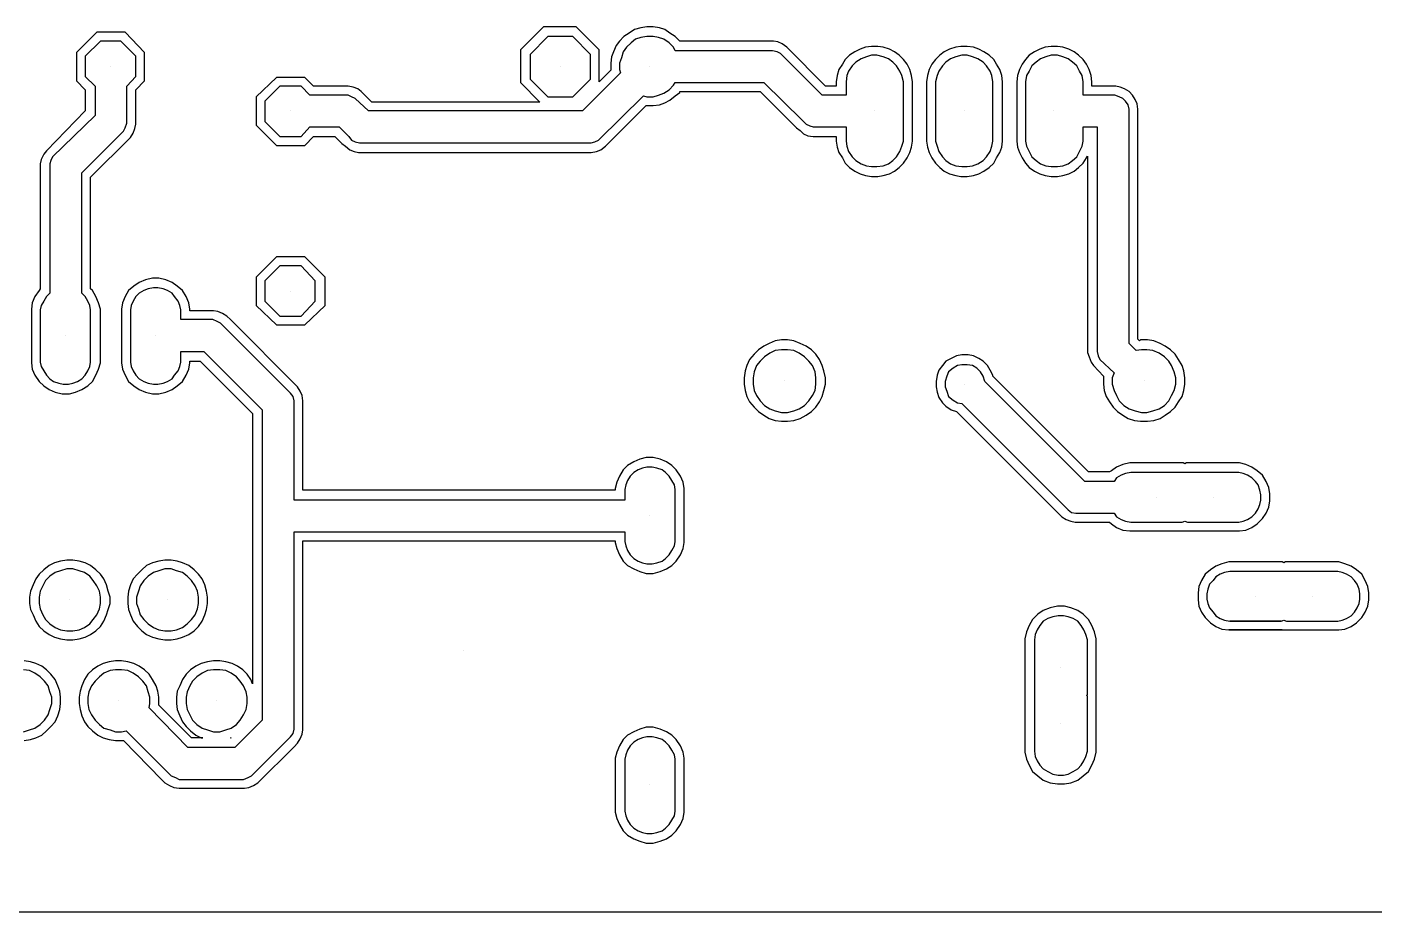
# Model space of a CAD drawing. Extents: x -4564 to 93, y -2074 to 43.
# Drawn here: x -2279 to -756, y -2074 to -1073 of the extents above; entities that cross this region are included whole.
import ezdxf

# ---------------------------------------------------------------- set-up
doc = ezdxf.new("R2010")
doc.units = 0
for name, color, linetype in [('1', 1, 'CONTINUOUS'), ('11', 11, 'CONTINUOUS'), ('12', 12, 'CONTINUOUS'), ('3', 3, 'CONTINUOUS'), ('4', 4, 'CONTINUOUS'), ('7', 7, 'CONTINUOUS')]:
    doc.layers.add(name, color=color, linetype=linetype)

msp = doc.modelspace()

# ---------------------------------------------------------------- linework, layer by layer
at = {"layer": '1'}
for p, q in [((-2184, -1118), (-2184, -1118)), ((-1676, -1118), (-1676, -1118)), ((-1575, -1118), (-1575, -1118)), ((-1981, -1168), (-1981, -1168)), ((-1981, -1372), (-1981, -1372)), ((-2235, -1422), (-2235, -1422)), ((-2134, -1422), (-2134, -1422)), ((-1002, -1605), (-1002, -1605)), ((-938, -1605), (-938, -1605)), ((-1575, -1626), (-1575, -1626)), ((-890, -1717), (-890, -1717)), ((-826, -1717), (-826, -1717)), ((-1110, -1797), (-1110, -1797)), ((-1110, -1861), (-1110, -1861)), ((-1575, -1930), (-1575, -1930))]:
    msp.add_line(p, q, dxfattribs=at)
at = {"layer": '11'}
for p, q in [((-1321, -1168), (-1321, -1168)), ((-1219, -1168), (-1219, -1168)), ((-1118, -1168), (-1118, -1168))]:
    msp.add_line(p, q, dxfattribs=at)
at = {"layer": '12'}
for p, q in [((-1422, -1473), (-1422, -1473)), ((-1016, -1473), (-1016, -1473)), ((-2231, -1721), (-2231, -1721)), ((-2120, -1721), (-2120, -1721)), ((-2175, -1835), (-2175, -1835)), ((-2065, -1835), (-2065, -1835))]:
    msp.add_line(p, q, dxfattribs=at)
at = {"layer": '3'}
for p, q in [((-2196, -1089), (-2213, -1106)), ((-2173, -1089), (-2196, -1089)), ((-2156, -1106), (-2173, -1089)), ((-1690, -1084), (-1710, -1104)), ((-1662, -1084), (-1690, -1084)), ((-1642, -1104), (-1662, -1084)), ((-1601, -1096), (-1605, -1101)), ((-1596, -1091), (-1601, -1096)), ((-1591, -1087), (-1596, -1091)), ((-1585, -1085), (-1591, -1087)), ((-1578, -1084), (-1585, -1085)), ((-1571, -1084), (-1578, -1084)), ((-1565, -1085), (-1571, -1084)), ((-1559, -1087), (-1565, -1085)), ((-1553, -1091), (-1559, -1087)), ((-1548, -1096), (-1553, -1091)), ((-1546, -1100), (-1548, -1096)), ((-2213, -1106), (-2213, -1129)), ((-2213, -1106), (-2213, -1106)), ((-2156, -1129), (-2156, -1106)), ((-1710, -1104), (-1710, -1132)), ((-1710, -1104), (-1710, -1104)), ((-1642, -1132), (-1642, -1104)), ((-1607, -1108), (-1609, -1114)), ((-1605, -1101), (-1607, -1108)), ((-1436, -1100), (-1546, -1100)), ((-1431, -1101), (-1436, -1100)), ((-1427, -1103), (-1431, -1101)), ((-1380, -1150), (-1427, -1103)), ((-1336, -1109), (-1342, -1113)), ((-1330, -1107), (-1336, -1109)), ((-1324, -1105), (-1330, -1107)), ((-1318, -1105), (-1324, -1105)), ((-1311, -1107), (-1318, -1105)), ((-1305, -1109), (-1311, -1107)), ((-1300, -1113), (-1305, -1109)), ((-1235, -1109), (-1240, -1113)), ((-1229, -1107), (-1235, -1109)), ((-1222, -1105), (-1229, -1107)), ((-1216, -1105), (-1222, -1105)), ((-1210, -1107), (-1216, -1105)), ((-1204, -1109), (-1210, -1107)), ((-1198, -1113), (-1204, -1109)), ((-1133, -1109), (-1138, -1113)), ((-1127, -1107), (-1133, -1109)), ((-1121, -1105), (-1127, -1107)), ((-1114, -1105), (-1121, -1105)), ((-1108, -1107), (-1114, -1105)), ((-1102, -1109), (-1108, -1107)), ((-1097, -1113), (-1102, -1109)), ((-1608, -1125), (-1651, -1168)), ((-1609, -1114), (-1609, -1121)), ((-1609, -1121), (-1608, -1125)), ((-1350, -1123), (-1352, -1128)), ((-1346, -1117), (-1350, -1123)), ((-1342, -1113), (-1346, -1117)), ((-1296, -1117), (-1300, -1113)), ((-1292, -1123), (-1296, -1117)), ((-1290, -1128), (-1292, -1123)), ((-1248, -1123), (-1250, -1128)), ((-1244, -1117), (-1248, -1123)), ((-1240, -1113), (-1244, -1117)), ((-1194, -1117), (-1198, -1113)), ((-1190, -1123), (-1194, -1117)), ((-1188, -1128), (-1190, -1123)), ((-1146, -1123), (-1149, -1128)), ((-1143, -1117), (-1146, -1123)), ((-1138, -1113), (-1143, -1117)), ((-1092, -1117), (-1097, -1113)), ((-1089, -1123), (-1092, -1117)), ((-1086, -1128), (-1089, -1123)), ((-2213, -1129), (-2202, -1140)), ((-2202, -1140), (-2202, -1173)), ((-2166, -1140), (-2156, -1129)), ((-2166, -1182), (-2166, -1140)), ((-1993, -1140), (-2010, -1157)), ((-1969, -1140), (-1993, -1140)), ((-1959, -1150), (-1969, -1140)), ((-1710, -1132), (-1690, -1152)), ((-1662, -1152), (-1642, -1132)), ((-1553, -1144), (-1548, -1139)), ((-1548, -1139), (-1546, -1136)), ((-1546, -1136), (-1446, -1136)), ((-1446, -1136), (-1402, -1179)), ((-1352, -1128), (-1353, -1135)), ((-1353, -1135), (-1353, -1150)), ((-1288, -1135), (-1290, -1128)), ((-1288, -1202), (-1288, -1135)), ((-1250, -1128), (-1252, -1135)), ((-1252, -1135), (-1252, -1202)), ((-1252, -1135), (-1252, -1135)), ((-1187, -1135), (-1188, -1128)), ((-1187, -1202), (-1187, -1135)), ((-1149, -1128), (-1150, -1135)), ((-1150, -1135), (-1150, -1202)), ((-1085, -1135), (-1086, -1128)), ((-1085, -1150), (-1085, -1135)), ((-2010, -1157), (-2010, -1180)), ((-2010, -1157), (-2010, -1157)), ((-1916, -1150), (-1959, -1150)), ((-1912, -1152), (-1916, -1150)), ((-1908, -1154), (-1912, -1152)), ((-1893, -1168), (-1908, -1154)), ((-1690, -1152), (-1662, -1152)), ((-1633, -1201), (-1582, -1151)), ((-1582, -1151), (-1578, -1152)), ((-1578, -1152), (-1571, -1152)), ((-1571, -1152), (-1565, -1150)), ((-1565, -1150), (-1559, -1148)), ((-1559, -1148), (-1553, -1144)), ((-1353, -1150), (-1380, -1150)), ((-1049, -1150), (-1085, -1150)), ((-1044, -1152), (-1049, -1150)), ((-1040, -1154), (-1044, -1152)), ((-1037, -1157), (-1040, -1154)), ((-1034, -1161), (-1037, -1157)), ((-1651, -1168), (-1893, -1168)), ((-1033, -1166), (-1034, -1161)), ((-1033, -1431), (-1033, -1166)), ((-2202, -1173), (-2250, -1220)), ((-2170, -1191), (-2168, -1187)), ((-2168, -1187), (-2166, -1182)), ((-2010, -1180), (-1993, -1197)), ((-1969, -1197), (-1959, -1186)), ((-1959, -1186), (-1926, -1186)), ((-1926, -1186), (-1915, -1197)), ((-1402, -1179), (-1398, -1183)), ((-1398, -1183), (-1394, -1185)), ((-1394, -1185), (-1390, -1186)), ((-1390, -1186), (-1353, -1186)), ((-1353, -1186), (-1353, -1202)), ((-1085, -1202), (-1085, -1186)), ((-1085, -1186), (-1069, -1186)), ((-1069, -1186), (-1069, -1440)), ((-2217, -1238), (-2170, -1191)), ((-1993, -1197), (-1969, -1197)), ((-1915, -1197), (-1912, -1201)), ((-1912, -1201), (-1908, -1203)), ((-1908, -1203), (-1903, -1204)), ((-1641, -1204), (-1637, -1203)), ((-1637, -1203), (-1633, -1201)), ((-1353, -1202), (-1352, -1208)), ((-1290, -1208), (-1288, -1202)), ((-1252, -1202), (-1250, -1208)), ((-1188, -1208), (-1187, -1202)), ((-1150, -1202), (-1149, -1208)), ((-1086, -1208), (-1085, -1202)), ((-1903, -1204), (-1641, -1204)), ((-1352, -1208), (-1350, -1214)), ((-1350, -1214), (-1346, -1220)), ((-1296, -1220), (-1292, -1214)), ((-1292, -1214), (-1290, -1208)), ((-1250, -1208), (-1248, -1214)), ((-1248, -1214), (-1244, -1220)), ((-1194, -1220), (-1190, -1214)), ((-1190, -1214), (-1188, -1208)), ((-1149, -1208), (-1146, -1214)), ((-1146, -1214), (-1143, -1220)), ((-1092, -1220), (-1089, -1214)), ((-1089, -1214), (-1086, -1208)), ((-2252, -1224), (-2253, -1228)), ((-2253, -1228), (-2253, -1374)), ((-2250, -1220), (-2252, -1224)), ((-1346, -1220), (-1342, -1224)), ((-1342, -1224), (-1336, -1228)), ((-1336, -1228), (-1330, -1230)), ((-1330, -1230), (-1324, -1231)), ((-1324, -1231), (-1318, -1231)), ((-1318, -1231), (-1311, -1230)), ((-1311, -1230), (-1305, -1228)), ((-1305, -1228), (-1300, -1224)), ((-1300, -1224), (-1296, -1220)), ((-1244, -1220), (-1240, -1224)), ((-1240, -1224), (-1235, -1228)), ((-1235, -1228), (-1229, -1230)), ((-1229, -1230), (-1222, -1231)), ((-1222, -1231), (-1216, -1231)), ((-1216, -1231), (-1210, -1230)), ((-1210, -1230), (-1204, -1228)), ((-1204, -1228), (-1198, -1224)), ((-1198, -1224), (-1194, -1220)), ((-1143, -1220), (-1138, -1224)), ((-1138, -1224), (-1133, -1228)), ((-1133, -1228), (-1127, -1230)), ((-1127, -1230), (-1121, -1231)), ((-1121, -1231), (-1114, -1231)), ((-1114, -1231), (-1108, -1230)), ((-1108, -1230), (-1102, -1228)), ((-1102, -1228), (-1097, -1224)), ((-1097, -1224), (-1092, -1220)), ((-2217, -1374), (-2217, -1238)), ((-1993, -1343), (-2010, -1360)), ((-1969, -1343), (-1993, -1343)), ((-1953, -1360), (-1969, -1343)), ((-2142, -1369), (-2147, -1371)), ((-2136, -1368), (-2142, -1369)), ((-2131, -1368), (-2136, -1368)), ((-2125, -1369), (-2131, -1368)), ((-2120, -1371), (-2125, -1369)), ((-2010, -1360), (-2010, -1383)), ((-2010, -1360), (-2010, -1360)), ((-1953, -1383), (-1953, -1360)), ((-2260, -1383), (-2263, -1388)), ((-2257, -1378), (-2260, -1383)), ((-2253, -1374), (-2257, -1378)), ((-2253, -1374), (-2253, -1374)), ((-2213, -1378), (-2217, -1374)), ((-2217, -1374), (-2217, -1374)), ((-2210, -1383), (-2213, -1378)), ((-2208, -1388), (-2210, -1383)), ((-2159, -1383), (-2161, -1388)), ((-2156, -1378), (-2159, -1383)), ((-2152, -1374), (-2156, -1378)), ((-2147, -1371), (-2152, -1374)), ((-2115, -1374), (-2120, -1371)), ((-2112, -1378), (-2115, -1374)), ((-2108, -1383), (-2112, -1378)), ((-2106, -1388), (-2108, -1383)), ((-2010, -1383), (-1993, -1400)), ((-1969, -1400), (-1953, -1383)), ((-2263, -1388), (-2264, -1393)), ((-2264, -1393), (-2264, -1452)), ((-2207, -1393), (-2208, -1388)), ((-2207, -1452), (-2207, -1393)), ((-2161, -1388), (-2162, -1393)), ((-2162, -1393), (-2162, -1452)), ((-2105, -1393), (-2106, -1388)), ((-2105, -1404), (-2105, -1393)), ((-1993, -1400), (-1969, -1400)), ((-2069, -1404), (-2105, -1404)), ((-2064, -1406), (-2069, -1404)), ((-2060, -1408), (-2064, -1406)), ((-2057, -1411), (-2060, -1408)), ((-1981, -1487), (-2057, -1411)), ((-2057, -1411), (-2057, -1411)), ((-1025, -1439), (-1033, -1431)), ((-2105, -1452), (-2105, -1440)), ((-2105, -1440), (-2079, -1440)), ((-2079, -1440), (-2013, -1506)), ((-1445, -1446), (-1450, -1451)), ((-1439, -1442), (-1445, -1446)), ((-1433, -1439), (-1439, -1442)), ((-1426, -1438), (-1433, -1439)), ((-1419, -1438), (-1426, -1438)), ((-1412, -1439), (-1419, -1438)), ((-1406, -1442), (-1412, -1439)), ((-1400, -1446), (-1406, -1442)), ((-1395, -1451), (-1400, -1446)), ((-1069, -1440), (-1068, -1445)), ((-1068, -1445), (-1066, -1449)), ((-1019, -1438), (-1025, -1439)), ((-1013, -1438), (-1019, -1438)), ((-1006, -1439), (-1013, -1438)), ((-999, -1442), (-1006, -1439)), ((-993, -1446), (-999, -1442)), ((-988, -1451), (-993, -1446)), ((-2264, -1452), (-2263, -1457)), ((-2263, -1457), (-2260, -1462)), ((-2260, -1462), (-2257, -1467)), ((-2213, -1467), (-2210, -1462)), ((-2210, -1462), (-2208, -1457)), ((-2208, -1457), (-2207, -1452)), ((-2162, -1452), (-2161, -1457)), ((-2161, -1457), (-2159, -1462)), ((-2159, -1462), (-2156, -1467)), ((-2112, -1467), (-2108, -1462)), ((-2108, -1462), (-2106, -1457)), ((-2106, -1457), (-2105, -1452)), ((-2105, -1452), (-2105, -1452)), ((-1454, -1456), (-1457, -1463)), ((-1450, -1451), (-1454, -1456)), ((-1391, -1456), (-1395, -1451)), ((-1388, -1463), (-1391, -1456)), ((-1232, -1459), (-1237, -1463)), ((-1227, -1456), (-1232, -1459)), ((-1222, -1455), (-1227, -1456)), ((-1216, -1455), (-1222, -1455)), ((-1210, -1456), (-1216, -1455)), ((-1205, -1459), (-1210, -1456)), ((-1201, -1463), (-1205, -1459)), ((-1066, -1449), (-1050, -1464)), ((-985, -1456), (-988, -1451)), ((-982, -1463), (-985, -1456)), ((-2257, -1467), (-2253, -1471)), ((-2253, -1471), (-2249, -1474)), ((-2249, -1474), (-2243, -1476)), ((-2243, -1476), (-2238, -1477)), ((-2238, -1477), (-2232, -1477)), ((-2232, -1477), (-2227, -1476)), ((-2227, -1476), (-2222, -1474)), ((-2222, -1474), (-2217, -1471)), ((-2217, -1471), (-2213, -1467)), ((-2156, -1467), (-2152, -1471)), ((-2152, -1471), (-2147, -1474)), ((-2147, -1474), (-2142, -1476)), ((-2142, -1476), (-2136, -1477)), ((-2136, -1477), (-2131, -1477)), ((-2131, -1477), (-2125, -1476)), ((-2125, -1476), (-2120, -1474)), ((-2120, -1474), (-2115, -1471)), ((-2115, -1471), (-2112, -1467)), ((-1457, -1463), (-1458, -1470)), ((-1458, -1470), (-1458, -1477)), ((-1458, -1470), (-1458, -1470)), ((-1458, -1477), (-1457, -1484)), ((-1387, -1470), (-1388, -1463)), ((-1388, -1484), (-1387, -1477)), ((-1387, -1477), (-1387, -1470)), ((-1239, -1468), (-1241, -1474)), ((-1241, -1474), (-1241, -1480)), ((-1237, -1463), (-1239, -1468)), ((-1198, -1468), (-1201, -1463)), ((-1196, -1474), (-1198, -1468)), ((-1083, -1587), (-1196, -1474)), ((-1050, -1464), (-1052, -1470)), ((-1052, -1470), (-1052, -1477)), ((-1052, -1470), (-1052, -1470)), ((-1052, -1477), (-1050, -1484)), ((-980, -1470), (-982, -1463)), ((-982, -1484), (-980, -1477)), ((-980, -1477), (-980, -1470)), ((-1978, -1491), (-1981, -1487)), ((-1977, -1496), (-1978, -1491)), ((-1457, -1484), (-1454, -1490)), ((-1454, -1490), (-1450, -1496)), ((-1395, -1496), (-1391, -1490)), ((-1391, -1490), (-1388, -1484)), ((-1241, -1480), (-1239, -1485)), ((-1239, -1485), (-1237, -1491)), ((-1237, -1491), (-1232, -1495)), ((-1050, -1484), (-1047, -1490)), ((-1047, -1490), (-1044, -1496)), ((-988, -1496), (-985, -1490)), ((-985, -1490), (-982, -1484)), ((-2013, -1506), (-2013, -1857)), ((-1977, -1608), (-1977, -1496)), ((-1450, -1496), (-1445, -1501)), ((-1445, -1501), (-1439, -1505)), ((-1439, -1505), (-1433, -1507)), ((-1433, -1507), (-1426, -1509)), ((-1419, -1509), (-1412, -1507)), ((-1412, -1507), (-1406, -1505)), ((-1406, -1505), (-1400, -1501)), ((-1400, -1501), (-1395, -1496)), ((-1232, -1495), (-1227, -1498)), ((-1227, -1498), (-1222, -1499)), ((-1222, -1499), (-1102, -1619)), ((-1044, -1496), (-1039, -1501)), ((-1039, -1501), (-1033, -1505)), ((-1033, -1505), (-1026, -1507)), ((-1026, -1507), (-1019, -1509)), ((-1013, -1509), (-1006, -1507)), ((-1006, -1507), (-999, -1505)), ((-999, -1505), (-993, -1501)), ((-993, -1501), (-988, -1496)), ((-1426, -1509), (-1419, -1509)), ((-1019, -1509), (-1013, -1509)), ((-1597, -1581), (-1600, -1586)), ((-1593, -1577), (-1597, -1581)), ((-1588, -1574), (-1593, -1577)), ((-1583, -1572), (-1588, -1574)), ((-1578, -1571), (-1583, -1572)), ((-1572, -1571), (-1578, -1571)), ((-1567, -1572), (-1572, -1571)), ((-1561, -1574), (-1567, -1572)), ((-1557, -1577), (-1561, -1574)), ((-1553, -1581), (-1557, -1577)), ((-1550, -1586), (-1553, -1581)), ((-1047, -1583), (-1050, -1587)), ((-1042, -1580), (-1047, -1583)), ((-1037, -1578), (-1042, -1580)), ((-1031, -1577), (-1037, -1578)), ((-973, -1577), (-1031, -1577)), ((-970, -1577), (-973, -1577)), ((-967, -1577), (-970, -1577)), ((-909, -1577), (-967, -1577)), ((-904, -1578), (-909, -1577)), ((-899, -1580), (-904, -1578)), ((-894, -1583), (-899, -1580)), ((-890, -1587), (-894, -1583)), ((-1602, -1591), (-1603, -1596)), ((-1603, -1596), (-1603, -1608)), ((-1600, -1586), (-1602, -1591)), ((-1547, -1591), (-1550, -1586)), ((-1546, -1596), (-1547, -1591)), ((-1546, -1655), (-1546, -1596)), ((-1050, -1587), (-1083, -1587)), ((-887, -1591), (-890, -1587)), ((-885, -1597), (-887, -1591)), ((-884, -1602), (-885, -1597)), ((-1603, -1608), (-1977, -1608)), ((-887, -1618), (-885, -1613)), ((-885, -1613), (-884, -1608)), ((-884, -1608), (-884, -1602)), ((-1102, -1619), (-1098, -1622)), ((-1098, -1622), (-1093, -1623)), ((-1093, -1623), (-1050, -1623)), ((-1050, -1623), (-1047, -1627)), ((-1047, -1627), (-1042, -1630)), ((-899, -1630), (-894, -1627)), ((-894, -1627), (-890, -1623)), ((-890, -1623), (-887, -1618)), ((-1977, -1867), (-1977, -1644)), ((-1977, -1644), (-1603, -1644)), ((-1603, -1644), (-1603, -1655)), ((-1042, -1630), (-1037, -1632)), ((-1037, -1632), (-1031, -1633)), ((-1031, -1633), (-973, -1633)), ((-1031, -1633), (-1031, -1633)), ((-973, -1633), (-970, -1632)), ((-970, -1632), (-967, -1633)), ((-967, -1633), (-909, -1633)), ((-909, -1633), (-904, -1632)), ((-904, -1632), (-899, -1630)), ((-1603, -1655), (-1602, -1660)), ((-1602, -1660), (-1600, -1665)), ((-1550, -1665), (-1547, -1660)), ((-1547, -1660), (-1546, -1655)), ((-1600, -1665), (-1597, -1670)), ((-1597, -1670), (-1593, -1674)), ((-1593, -1674), (-1588, -1677)), ((-1561, -1677), (-1557, -1674)), ((-1557, -1674), (-1553, -1670)), ((-1553, -1670), (-1550, -1665)), ((-2247, -1690), (-2253, -1694)), ((-2241, -1688), (-2247, -1690)), ((-2234, -1686), (-2241, -1688)), ((-2227, -1686), (-2234, -1686)), ((-2220, -1688), (-2227, -1686)), ((-2214, -1690), (-2220, -1688)), ((-2208, -1694), (-2214, -1690)), ((-2136, -1690), (-2142, -1694)), ((-2130, -1688), (-2136, -1690)), ((-2123, -1686), (-2130, -1688)), ((-2116, -1686), (-2123, -1686)), ((-2110, -1688), (-2116, -1686)), ((-2103, -1690), (-2110, -1688)), ((-2098, -1694), (-2103, -1690)), ((-1588, -1677), (-1583, -1679)), ((-1583, -1679), (-1578, -1680)), ((-1578, -1680), (-1572, -1680)), ((-1572, -1680), (-1567, -1679)), ((-1567, -1679), (-1561, -1677)), ((-925, -1690), (-930, -1692)), ((-919, -1689), (-925, -1690)), ((-861, -1689), (-919, -1689)), ((-858, -1689), (-861, -1689)), ((-855, -1689), (-858, -1689)), ((-797, -1689), (-855, -1689)), ((-792, -1690), (-797, -1689)), ((-787, -1692), (-792, -1690)), ((-2261, -1705), (-2264, -1711)), ((-2258, -1699), (-2261, -1705)), ((-2253, -1694), (-2258, -1699)), ((-2204, -1699), (-2208, -1694)), ((-2200, -1705), (-2204, -1699)), ((-2197, -1711), (-2200, -1705)), ((-2151, -1705), (-2153, -1711)), ((-2147, -1699), (-2151, -1705)), ((-2142, -1694), (-2147, -1699)), ((-2093, -1699), (-2098, -1694)), ((-2089, -1705), (-2093, -1699)), ((-2086, -1711), (-2089, -1705)), ((-942, -1703), (-944, -1709)), ((-938, -1699), (-942, -1703)), ((-935, -1695), (-938, -1699)), ((-930, -1692), (-935, -1695)), ((-782, -1695), (-787, -1692)), ((-778, -1699), (-782, -1695)), ((-775, -1703), (-778, -1699)), ((-773, -1709), (-775, -1703)), ((-2264, -1711), (-2265, -1718)), ((-2265, -1718), (-2265, -1725)), ((-2265, -1718), (-2265, -1718)), ((-2196, -1718), (-2197, -1711)), ((-2196, -1725), (-2196, -1718)), ((-2153, -1711), (-2155, -1718)), ((-2155, -1718), (-2155, -1725)), ((-2155, -1718), (-2155, -1718)), ((-2085, -1718), (-2086, -1711)), ((-2085, -1725), (-2085, -1718)), ((-944, -1709), (-945, -1714)), ((-945, -1714), (-945, -1720)), ((-945, -1720), (-944, -1725)), ((-772, -1714), (-773, -1709)), ((-773, -1725), (-772, -1720)), ((-772, -1720), (-772, -1714)), ((-2265, -1725), (-2264, -1731)), ((-2264, -1731), (-2261, -1738)), ((-2200, -1738), (-2197, -1731)), ((-2197, -1731), (-2196, -1725)), ((-2155, -1725), (-2153, -1731)), ((-2153, -1731), (-2151, -1738)), ((-2089, -1738), (-2086, -1731)), ((-2086, -1731), (-2085, -1725)), ((-944, -1725), (-942, -1730)), ((-942, -1730), (-938, -1735)), ((-938, -1735), (-935, -1739)), ((-782, -1739), (-778, -1735)), ((-778, -1735), (-775, -1730)), ((-775, -1730), (-773, -1725)), ((-2261, -1738), (-2258, -1743)), ((-2258, -1743), (-2253, -1748)), ((-2253, -1748), (-2247, -1752)), ((-2214, -1752), (-2208, -1748)), ((-2208, -1748), (-2204, -1743)), ((-2204, -1743), (-2200, -1738)), ((-2151, -1738), (-2147, -1743)), ((-2147, -1743), (-2142, -1748)), ((-2142, -1748), (-2136, -1752)), ((-2103, -1752), (-2098, -1748)), ((-2098, -1748), (-2093, -1743)), ((-2093, -1743), (-2089, -1738)), ((-1134, -1750), (-1137, -1755)), ((-1130, -1745), (-1134, -1750)), ((-1125, -1742), (-1130, -1745)), ((-1119, -1740), (-1125, -1742)), ((-1113, -1739), (-1119, -1740)), ((-1107, -1739), (-1113, -1739)), ((-1102, -1740), (-1107, -1739)), ((-1096, -1742), (-1102, -1740)), ((-1091, -1745), (-1096, -1742)), ((-1087, -1750), (-1091, -1745)), ((-1084, -1755), (-1087, -1750)), ((-935, -1739), (-930, -1742)), ((-930, -1742), (-925, -1744)), ((-925, -1744), (-919, -1745)), ((-919, -1745), (-861, -1745)), ((-919, -1745), (-919, -1745)), ((-919, -1745), (-861, -1745)), ((-861, -1745), (-919, -1745)), ((-861, -1745), (-858, -1744)), ((-858, -1744), (-855, -1745)), ((-855, -1745), (-797, -1745)), ((-797, -1745), (-792, -1744)), ((-792, -1744), (-787, -1742)), ((-787, -1742), (-782, -1739)), ((-2247, -1752), (-2241, -1755)), ((-2241, -1755), (-2234, -1756)), ((-2234, -1756), (-2227, -1756)), ((-2227, -1756), (-2220, -1755)), ((-2220, -1755), (-2214, -1752)), ((-2136, -1752), (-2130, -1755)), ((-2130, -1755), (-2123, -1756)), ((-2123, -1756), (-2116, -1756)), ((-2116, -1756), (-2110, -1755)), ((-2110, -1755), (-2103, -1752)), ((-1139, -1760), (-1140, -1766)), ((-1140, -1766), (-1140, -1828)), ((-1137, -1755), (-1139, -1760)), ((-1082, -1760), (-1084, -1755)), ((-1080, -1766), (-1082, -1760)), ((-1080, -1828), (-1080, -1766)), ((-2276, -1801), (-2283, -1800)), ((-2270, -1804), (-2276, -1801)), ((-2264, -1808), (-2270, -1804)), ((-2259, -1813), (-2264, -1808)), ((-2197, -1808), (-2202, -1813)), ((-2192, -1804), (-2197, -1808)), ((-2185, -1801), (-2192, -1804)), ((-2179, -1800), (-2185, -1801)), ((-2172, -1800), (-2179, -1800)), ((-2165, -1801), (-2172, -1800)), ((-2159, -1804), (-2165, -1801)), ((-2153, -1808), (-2159, -1804)), ((-2148, -1813), (-2153, -1808)), ((-2087, -1808), (-2092, -1813)), ((-2081, -1804), (-2087, -1808)), ((-2075, -1801), (-2081, -1804)), ((-2068, -1800), (-2075, -1801)), ((-2061, -1800), (-2068, -1800)), ((-2054, -1801), (-2061, -1800)), ((-2048, -1804), (-2054, -1801)), ((-2042, -1808), (-2048, -1804)), ((-2038, -1813), (-2042, -1808)), ((-2255, -1818), (-2259, -1813)), ((-2253, -1825), (-2255, -1818)), ((-2251, -1831), (-2253, -1825)), ((-2209, -1825), (-2210, -1831)), ((-2206, -1818), (-2209, -1825)), ((-2202, -1813), (-2206, -1818)), ((-2144, -1818), (-2148, -1813)), ((-2142, -1825), (-2144, -1818)), ((-2140, -1831), (-2142, -1825)), ((-2098, -1825), (-2099, -1831)), ((-2095, -1818), (-2098, -1825)), ((-2092, -1813), (-2095, -1818)), ((-2034, -1818), (-2038, -1813)), ((-2031, -1825), (-2034, -1818)), ((-2030, -1831), (-2031, -1825)), ((-2253, -1845), (-2251, -1838)), ((-2251, -1838), (-2251, -1831)), ((-2210, -1831), (-2210, -1838)), ((-2210, -1838), (-2209, -1845)), ((-2141, -1843), (-2140, -1838)), ((-2140, -1838), (-2140, -1831)), ((-2099, -1831), (-2099, -1838)), ((-2099, -1831), (-2099, -1831)), ((-2099, -1838), (-2098, -1845)), ((-2031, -1845), (-2030, -1838)), ((-2030, -1838), (-2030, -1831)), ((-1140, -1828), (-1140, -1829)), ((-1140, -1829), (-1140, -1830)), ((-1140, -1830), (-1140, -1892)), ((-1140, -1830), (-1140, -1830)), ((-1081, -1829), (-1080, -1828)), ((-1080, -1830), (-1081, -1829)), ((-1080, -1892), (-1080, -1830)), ((-2264, -1862), (-2259, -1857)), ((-2259, -1857), (-2255, -1851)), ((-2255, -1851), (-2253, -1845)), ((-2209, -1845), (-2206, -1851)), ((-2206, -1851), (-2202, -1857)), ((-2202, -1857), (-2197, -1862)), ((-2097, -1888), (-2141, -1843)), ((-2098, -1845), (-2095, -1851)), ((-2095, -1851), (-2092, -1857)), ((-2092, -1857), (-2087, -1862)), ((-2013, -1857), (-2044, -1888)), ((-2042, -1862), (-2038, -1857)), ((-2038, -1857), (-2034, -1851)), ((-2034, -1851), (-2031, -1845)), ((-2283, -1870), (-2276, -1868)), ((-2276, -1868), (-2270, -1866)), ((-2270, -1866), (-2264, -1862)), ((-2197, -1862), (-2192, -1866)), ((-2192, -1866), (-2185, -1868)), ((-2185, -1868), (-2179, -1870)), ((-2179, -1870), (-2172, -1870)), ((-2172, -1870), (-2167, -1869)), ((-2167, -1869), (-2119, -1917)), ((-2087, -1862), (-2081, -1866)), ((-2081, -1866), (-2075, -1868)), ((-2075, -1868), (-2068, -1870)), ((-2068, -1870), (-2061, -1870)), ((-2061, -1870), (-2054, -1868)), ((-2054, -1868), (-2048, -1866)), ((-2048, -1866), (-2042, -1862)), ((-1981, -1876), (-1978, -1872)), ((-1978, -1872), (-1977, -1867)), ((-2044, -1888), (-2097, -1888)), ((-2025, -1920), (-1984, -1879)), ((-1984, -1879), (-1981, -1876)), ((-1597, -1886), (-1600, -1891)), ((-1593, -1882), (-1597, -1886)), ((-1588, -1879), (-1593, -1882)), ((-1583, -1877), (-1588, -1879)), ((-1578, -1876), (-1583, -1877)), ((-1572, -1876), (-1578, -1876)), ((-1567, -1877), (-1572, -1876)), ((-1561, -1879), (-1567, -1877)), ((-1557, -1882), (-1561, -1879)), ((-1553, -1886), (-1557, -1882)), ((-1550, -1891), (-1553, -1886)), ((-1602, -1896), (-1603, -1901)), ((-1603, -1901), (-1603, -1960)), ((-1603, -1901), (-1603, -1901)), ((-1600, -1891), (-1602, -1896)), ((-1547, -1896), (-1550, -1891)), ((-1546, -1901), (-1547, -1896)), ((-1546, -1960), (-1546, -1901)), ((-1140, -1892), (-1139, -1898)), ((-1139, -1898), (-1137, -1903)), ((-1137, -1903), (-1134, -1908)), ((-1087, -1908), (-1084, -1903)), ((-1084, -1903), (-1082, -1898)), ((-1082, -1898), (-1080, -1892)), ((-2119, -1917), (-2116, -1920)), ((-1134, -1908), (-1130, -1912)), ((-1130, -1912), (-1125, -1915)), ((-1125, -1915), (-1119, -1918)), ((-1119, -1918), (-1113, -1919)), ((-1107, -1919), (-1102, -1918)), ((-1102, -1918), (-1096, -1915)), ((-1096, -1915), (-1091, -1912)), ((-1091, -1912), (-1087, -1908)), ((-2116, -1920), (-2111, -1922)), ((-2111, -1922), (-2107, -1924)), ((-2107, -1924), (-2034, -1924)), ((-2034, -1924), (-2029, -1922)), ((-2029, -1922), (-2025, -1920)), ((-1113, -1919), (-1107, -1919)), ((-1603, -1960), (-1602, -1965)), ((-1547, -1965), (-1546, -1960)), ((-1602, -1965), (-1600, -1970)), ((-1600, -1970), (-1597, -1975)), ((-1597, -1975), (-1593, -1979)), ((-1593, -1979), (-1588, -1982)), ((-1561, -1982), (-1557, -1979)), ((-1557, -1979), (-1553, -1975)), ((-1553, -1975), (-1550, -1970)), ((-1550, -1970), (-1547, -1965)), ((-1588, -1982), (-1583, -1984)), ((-1583, -1984), (-1578, -1985)), ((-1578, -1985), (-1572, -1985)), ((-1572, -1985), (-1567, -1984)), ((-1567, -1984), (-1561, -1982)), ((59, -2074), (-4530, -2074))]:
    msp.add_line(p, q, dxfattribs=at)
at = {"layer": '4'}
for p, q in [((-2200, -1079), (-2223, -1102)), ((-2168, -1079), (-2200, -1079)), ((-2146, -1102), (-2168, -1079)), ((-1695, -1073), (-1721, -1099)), ((-1658, -1073), (-1695, -1073)), ((-1632, -1099), (-1658, -1073)), ((-1598, -1080), (-1604, -1084)), ((-1592, -1076), (-1598, -1080)), ((-1585, -1074), (-1592, -1076)), ((-1578, -1073), (-1585, -1074)), ((-1571, -1073), (-1578, -1073)), ((-1564, -1074), (-1571, -1073)), ((-1558, -1076), (-1564, -1074)), ((-1552, -1080), (-1558, -1076)), ((-1546, -1084), (-1552, -1080)), ((-1613, -1094), (-1616, -1101)), ((-1609, -1089), (-1613, -1094)), ((-1604, -1084), (-1609, -1089)), ((-1541, -1089), (-1546, -1084)), ((-1435, -1089), (-1541, -1089)), ((-1541, -1089), (-1541, -1089)), ((-1430, -1090), (-1435, -1089)), ((-1425, -1092), (-1430, -1090)), ((-1420, -1096), (-1425, -1092)), ((-1376, -1140), (-1420, -1096)), ((-1331, -1096), (-1337, -1098)), ((-1324, -1095), (-1331, -1096)), ((-1317, -1095), (-1324, -1095)), ((-1311, -1096), (-1317, -1095)), ((-1304, -1098), (-1311, -1096)), ((-1229, -1096), (-1236, -1098)), ((-1223, -1095), (-1229, -1096)), ((-1216, -1095), (-1223, -1095)), ((-1209, -1096), (-1216, -1095)), ((-1203, -1098), (-1209, -1096)), ((-1128, -1096), (-1134, -1098)), ((-1121, -1095), (-1128, -1096)), ((-1114, -1095), (-1121, -1095)), ((-1108, -1096), (-1114, -1095)), ((-1101, -1098), (-1108, -1096)), ((-2223, -1102), (-2223, -1134)), ((-2223, -1102), (-2223, -1102)), ((-2146, -1134), (-2146, -1102)), ((-1721, -1099), (-1721, -1136)), ((-1632, -1135), (-1632, -1099)), ((-1618, -1107), (-1619, -1114)), ((-1616, -1101), (-1618, -1107)), ((-1354, -1110), (-1357, -1115)), ((-1349, -1105), (-1354, -1110)), ((-1343, -1101), (-1349, -1105)), ((-1337, -1098), (-1343, -1101)), ((-1298, -1101), (-1304, -1098)), ((-1293, -1105), (-1298, -1101)), ((-1288, -1110), (-1293, -1105)), ((-1284, -1115), (-1288, -1110)), ((-1252, -1110), (-1256, -1115)), ((-1247, -1105), (-1252, -1110)), ((-1242, -1101), (-1247, -1105)), ((-1236, -1098), (-1242, -1101)), ((-1197, -1101), (-1203, -1098)), ((-1191, -1105), (-1197, -1101)), ((-1186, -1110), (-1191, -1105)), ((-1183, -1115), (-1186, -1110)), ((-1150, -1110), (-1154, -1115)), ((-1146, -1105), (-1150, -1110)), ((-1140, -1101), (-1146, -1105)), ((-1134, -1098), (-1140, -1101)), ((-1095, -1101), (-1101, -1098)), ((-1090, -1105), (-1095, -1101)), ((-1085, -1110), (-1090, -1105)), ((-1081, -1115), (-1085, -1110)), ((-1619, -1122), (-1632, -1135)), ((-1619, -1114), (-1619, -1121)), ((-1619, -1121), (-1619, -1122)), ((-1361, -1121), (-1363, -1128)), ((-1357, -1115), (-1361, -1121)), ((-1281, -1121), (-1284, -1115)), ((-1279, -1128), (-1281, -1121)), ((-1259, -1121), (-1261, -1128)), ((-1256, -1115), (-1259, -1121)), ((-1179, -1121), (-1183, -1115)), ((-1177, -1128), (-1179, -1121)), ((-1157, -1121), (-1159, -1128)), ((-1154, -1115), (-1157, -1121)), ((-1078, -1121), (-1081, -1115)), ((-1076, -1128), (-1078, -1121)), ((-2223, -1134), (-2213, -1144)), ((-2156, -1144), (-2146, -1134)), ((-1997, -1130), (-2020, -1152)), ((-1965, -1130), (-1997, -1130)), ((-1955, -1140), (-1965, -1130)), ((-1916, -1140), (-1955, -1140)), ((-1910, -1141), (-1916, -1140)), ((-1905, -1143), (-1910, -1141)), ((-1721, -1136), (-1699, -1158)), ((-1364, -1140), (-1376, -1140)), ((-1363, -1128), (-1364, -1135)), ((-1364, -1135), (-1364, -1140)), ((-1364, -1135), (-1364, -1135)), ((-1278, -1135), (-1279, -1128)), ((-1278, -1202), (-1278, -1135)), ((-1261, -1128), (-1262, -1135)), ((-1262, -1135), (-1262, -1202)), ((-1262, -1135), (-1262, -1135)), ((-1176, -1135), (-1177, -1128)), ((-1176, -1202), (-1176, -1135)), ((-1159, -1128), (-1160, -1135)), ((-1160, -1135), (-1160, -1202)), ((-1075, -1135), (-1076, -1128)), ((-1075, -1140), (-1075, -1135)), ((-1048, -1140), (-1075, -1140)), ((-1043, -1141), (-1048, -1140)), ((-1038, -1143), (-1043, -1141)), ((-2213, -1144), (-2213, -1168)), ((-2156, -1183), (-2156, -1144)), ((-2020, -1152), (-2020, -1184)), ((-1901, -1146), (-1905, -1143)), ((-1889, -1158), (-1901, -1146)), ((-1558, -1159), (-1552, -1156)), ((-1552, -1156), (-1546, -1151)), ((-1546, -1151), (-1541, -1147)), ((-1541, -1147), (-1541, -1146)), ((-1541, -1146), (-1450, -1146)), ((-1450, -1146), (-1409, -1187)), ((-1033, -1146), (-1038, -1143)), ((-1029, -1150), (-1033, -1146)), ((-1026, -1155), (-1029, -1150)), ((-1024, -1160), (-1026, -1155)), ((-2213, -1168), (-2257, -1213)), ((-1699, -1158), (-1889, -1158)), ((-1625, -1208), (-1579, -1162)), ((-1579, -1162), (-1578, -1162)), ((-1578, -1162), (-1571, -1162)), ((-1571, -1162), (-1564, -1161)), ((-1564, -1161), (-1558, -1159)), ((-1023, -1166), (-1024, -1160)), ((-1023, -1426), (-1023, -1166)), ((-2157, -1188), (-2156, -1183)), ((-2020, -1184), (-1997, -1207)), ((-1409, -1187), (-1405, -1190)), ((-2207, -1243), (-2162, -1198)), ((-2162, -1198), (-2159, -1193)), ((-2159, -1193), (-2157, -1188)), ((-1965, -1207), (-1955, -1197)), ((-1955, -1197), (-1931, -1197)), ((-1931, -1197), (-1923, -1205)), ((-1405, -1190), (-1401, -1194)), ((-1401, -1194), (-1396, -1196)), ((-1396, -1196), (-1390, -1197)), ((-1390, -1197), (-1364, -1197)), ((-1364, -1197), (-1364, -1202)), ((-1364, -1202), (-1363, -1209)), ((-1279, -1209), (-1278, -1202)), ((-1262, -1202), (-1261, -1209)), ((-1177, -1209), (-1176, -1202)), ((-1160, -1202), (-1159, -1209)), ((-2260, -1217), (-2263, -1223)), ((-2257, -1213), (-2260, -1217)), ((-1997, -1207), (-1965, -1207)), ((-1923, -1205), (-1919, -1208)), ((-1919, -1208), (-1914, -1212)), ((-1914, -1212), (-1909, -1214)), ((-1909, -1214), (-1904, -1215)), ((-1904, -1215), (-1641, -1215)), ((-1641, -1215), (-1635, -1214)), ((-1635, -1214), (-1630, -1212)), ((-1630, -1212), (-1625, -1208)), ((-1363, -1209), (-1361, -1215)), ((-1361, -1215), (-1357, -1221)), ((-1284, -1221), (-1281, -1215)), ((-1281, -1215), (-1279, -1209)), ((-1261, -1209), (-1259, -1215)), ((-1259, -1215), (-1256, -1221)), ((-1183, -1221), (-1179, -1215)), ((-1179, -1215), (-1177, -1209)), ((-1159, -1209), (-1157, -1215)), ((-1157, -1215), (-1154, -1221)), ((-2263, -1223), (-2264, -1228)), ((-2264, -1228), (-2264, -1369)), ((-1357, -1221), (-1354, -1227)), ((-1354, -1227), (-1349, -1232)), ((-1349, -1232), (-1343, -1236)), ((-1298, -1236), (-1293, -1232)), ((-1293, -1232), (-1288, -1227)), ((-1288, -1227), (-1284, -1221)), ((-1256, -1221), (-1252, -1227)), ((-1252, -1227), (-1247, -1232)), ((-1247, -1232), (-1242, -1236)), ((-1197, -1236), (-1191, -1232)), ((-1191, -1232), (-1186, -1227)), ((-1186, -1227), (-1183, -1221)), ((-1154, -1221), (-1150, -1227)), ((-1150, -1227), (-1146, -1232)), ((-1146, -1232), (-1140, -1236)), ((-1095, -1236), (-1090, -1232)), ((-1090, -1232), (-1085, -1227)), ((-1085, -1227), (-1081, -1221)), ((-1081, -1221), (-1080, -1219)), ((-1080, -1219), (-1080, -1441)), ((-2207, -1369), (-2207, -1243)), ((-1343, -1236), (-1337, -1239)), ((-1337, -1239), (-1331, -1241)), ((-1331, -1241), (-1324, -1242)), ((-1324, -1242), (-1317, -1242)), ((-1317, -1242), (-1311, -1241)), ((-1311, -1241), (-1304, -1239)), ((-1304, -1239), (-1298, -1236)), ((-1242, -1236), (-1236, -1239)), ((-1236, -1239), (-1229, -1241)), ((-1229, -1241), (-1223, -1242)), ((-1223, -1242), (-1216, -1242)), ((-1216, -1242), (-1209, -1241)), ((-1209, -1241), (-1203, -1239)), ((-1203, -1239), (-1197, -1236)), ((-1140, -1236), (-1134, -1239)), ((-1134, -1239), (-1128, -1241)), ((-1128, -1241), (-1121, -1242)), ((-1121, -1242), (-1114, -1242)), ((-1114, -1242), (-1108, -1241)), ((-1108, -1241), (-1101, -1239)), ((-1101, -1239), (-1095, -1236)), ((-1997, -1333), (-2020, -1356)), ((-1965, -1333), (-1997, -1333)), ((-1942, -1356), (-1965, -1333)), ((-2264, -1369), (-2265, -1371)), ((-2205, -1371), (-2207, -1369)), ((-2158, -1366), (-2164, -1371)), ((-2152, -1362), (-2158, -1366)), ((-2145, -1359), (-2152, -1362)), ((-2137, -1357), (-2145, -1359)), ((-2130, -1357), (-2137, -1357)), ((-2122, -1359), (-2130, -1357)), ((-2115, -1362), (-2122, -1359)), ((-2109, -1366), (-2115, -1362)), ((-2103, -1371), (-2109, -1366)), ((-2020, -1356), (-2020, -1388)), ((-2020, -1356), (-2020, -1356)), ((-1942, -1388), (-1942, -1356)), ((-2273, -1385), (-2274, -1392)), ((-2270, -1378), (-2273, -1385)), ((-2265, -1371), (-2270, -1378)), ((-2201, -1378), (-2205, -1371)), ((-2198, -1385), (-2201, -1378)), ((-2196, -1392), (-2198, -1385)), ((-2171, -1385), (-2172, -1392)), ((-2168, -1378), (-2171, -1385)), ((-2164, -1371), (-2168, -1378)), ((-2099, -1378), (-2103, -1371)), ((-2096, -1385), (-2099, -1378)), ((-2095, -1392), (-2096, -1385)), ((-2274, -1392), (-2274, -1453)), ((-2196, -1453), (-2196, -1392)), ((-2172, -1392), (-2172, -1453)), ((-2095, -1394), (-2095, -1392)), ((-2068, -1394), (-2095, -1394)), ((-2063, -1395), (-2068, -1394)), ((-2058, -1397), (-2063, -1395)), ((-2053, -1400), (-2058, -1397)), ((-2049, -1404), (-2053, -1400)), ((-2020, -1388), (-1997, -1410)), ((-1965, -1410), (-1942, -1388)), ((-1973, -1480), (-2049, -1404)), ((-2049, -1404), (-2049, -1404)), ((-1997, -1410), (-1965, -1410)), ((-1440, -1431), (-1446, -1434)), ((-1433, -1428), (-1440, -1431)), ((-1426, -1427), (-1433, -1428)), ((-1419, -1427), (-1426, -1427)), ((-1412, -1428), (-1419, -1427)), ((-1405, -1431), (-1412, -1428)), ((-1398, -1434), (-1405, -1431)), ((-1021, -1428), (-1023, -1426)), ((-1020, -1427), (-1021, -1428)), ((-1012, -1427), (-1020, -1427)), ((-1005, -1428), (-1012, -1427)), ((-998, -1431), (-1005, -1428)), ((-992, -1434), (-998, -1431)), ((-1457, -1443), (-1462, -1449)), ((-1452, -1438), (-1457, -1443)), ((-1446, -1434), (-1452, -1438)), ((-1392, -1438), (-1398, -1434)), ((-1387, -1443), (-1392, -1438)), ((-1383, -1449), (-1387, -1443)), ((-1228, -1445), (-1234, -1448)), ((-1222, -1444), (-1228, -1445)), ((-1215, -1444), (-1222, -1444)), ((-1209, -1445), (-1215, -1444)), ((-1203, -1448), (-1209, -1445)), ((-1080, -1441), (-1078, -1446)), ((-1078, -1446), (-1076, -1452)), ((-986, -1438), (-992, -1434)), ((-981, -1443), (-986, -1438)), ((-977, -1449), (-981, -1443)), ((-2274, -1453), (-2273, -1460)), ((-2273, -1460), (-2270, -1467)), ((-2201, -1467), (-2198, -1460)), ((-2198, -1460), (-2196, -1453)), ((-2172, -1453), (-2171, -1460)), ((-2171, -1460), (-2168, -1467)), ((-2099, -1467), (-2096, -1460)), ((-2096, -1460), (-2095, -1453)), ((-2095, -1453), (-2095, -1451)), ((-2095, -1451), (-2083, -1451)), ((-2083, -1451), (-2024, -1510)), ((-1467, -1462), (-1468, -1470)), ((-1465, -1456), (-1467, -1462)), ((-1462, -1449), (-1465, -1456)), ((-1380, -1456), (-1383, -1449)), ((-1378, -1462), (-1380, -1456)), ((-1376, -1470), (-1378, -1462)), ((-1248, -1461), (-1250, -1467)), ((-1244, -1456), (-1248, -1461)), ((-1240, -1451), (-1244, -1456)), ((-1234, -1448), (-1240, -1451)), ((-1198, -1451), (-1203, -1448)), ((-1193, -1456), (-1198, -1451)), ((-1190, -1461), (-1193, -1456)), ((-1187, -1467), (-1190, -1461)), ((-1076, -1452), (-1073, -1456)), ((-1073, -1456), (-1062, -1468)), ((-973, -1456), (-977, -1449)), ((-971, -1462), (-973, -1456)), ((-970, -1470), (-971, -1462)), ((-2270, -1467), (-2265, -1474)), ((-2265, -1474), (-2260, -1479)), ((-2210, -1479), (-2205, -1474)), ((-2205, -1474), (-2201, -1467)), ((-2168, -1467), (-2164, -1474)), ((-2164, -1474), (-2158, -1479)), ((-2109, -1479), (-2103, -1474)), ((-2103, -1474), (-2099, -1467)), ((-1468, -1470), (-1468, -1477)), ((-1468, -1470), (-1468, -1470)), ((-1468, -1477), (-1467, -1484)), ((-1378, -1484), (-1376, -1477)), ((-1376, -1477), (-1376, -1470)), ((-1250, -1467), (-1251, -1474)), ((-1251, -1474), (-1251, -1480)), ((-1219, -1477), (-1219, -1477)), ((-1187, -1468), (-1187, -1467)), ((-1079, -1576), (-1187, -1468)), ((-1062, -1468), (-1062, -1470)), ((-1062, -1470), (-1062, -1477)), ((-1062, -1470), (-1062, -1470)), ((-1062, -1477), (-1061, -1484)), ((-971, -1484), (-970, -1477)), ((-970, -1477), (-970, -1470)), ((-2260, -1479), (-2254, -1483)), ((-2254, -1483), (-2247, -1486)), ((-2247, -1486), (-2239, -1488)), ((-2239, -1488), (-2231, -1488)), ((-2231, -1488), (-2224, -1486)), ((-2224, -1486), (-2217, -1483)), ((-2217, -1483), (-2210, -1479)), ((-2158, -1479), (-2152, -1483)), ((-2152, -1483), (-2145, -1486)), ((-2145, -1486), (-2137, -1488)), ((-2137, -1488), (-2130, -1488)), ((-2130, -1488), (-2122, -1486)), ((-2122, -1486), (-2115, -1483)), ((-2115, -1483), (-2109, -1479)), ((-1970, -1485), (-1973, -1480)), ((-1968, -1490), (-1970, -1485)), ((-1967, -1496), (-1968, -1490)), ((-1467, -1484), (-1465, -1491)), ((-1465, -1491), (-1462, -1497)), ((-1383, -1497), (-1380, -1491)), ((-1380, -1491), (-1378, -1484)), ((-1251, -1480), (-1250, -1486)), ((-1250, -1486), (-1248, -1492)), ((-1248, -1492), (-1244, -1498)), ((-1061, -1484), (-1059, -1491)), ((-1059, -1491), (-1055, -1497)), ((-977, -1497), (-973, -1491)), ((-973, -1491), (-971, -1484)), ((-1967, -1597), (-1967, -1496)), ((-1462, -1497), (-1457, -1503)), ((-1457, -1503), (-1452, -1508)), ((-1392, -1508), (-1387, -1503)), ((-1387, -1503), (-1383, -1497)), ((-1244, -1498), (-1240, -1502)), ((-1240, -1502), (-1234, -1506)), ((-1234, -1506), (-1228, -1508)), ((-1055, -1497), (-1051, -1503)), ((-1051, -1503), (-1046, -1508)), ((-986, -1508), (-981, -1503)), ((-981, -1503), (-977, -1497)), ((-2024, -1510), (-2024, -1816)), ((-1452, -1508), (-1446, -1512)), ((-1446, -1512), (-1440, -1516)), ((-1440, -1516), (-1433, -1518)), ((-1433, -1518), (-1426, -1519)), ((-1426, -1519), (-1419, -1519)), ((-1419, -1519), (-1412, -1518)), ((-1412, -1518), (-1405, -1516)), ((-1405, -1516), (-1398, -1512)), ((-1398, -1512), (-1392, -1508)), ((-1228, -1508), (-1227, -1509)), ((-1227, -1509), (-1109, -1627)), ((-1046, -1508), (-1040, -1512)), ((-1040, -1512), (-1034, -1516)), ((-1034, -1516), (-1027, -1518)), ((-1027, -1518), (-1020, -1519)), ((-1020, -1519), (-1012, -1519)), ((-1012, -1519), (-1005, -1518)), ((-1005, -1518), (-998, -1516)), ((-998, -1516), (-992, -1512)), ((-992, -1512), (-986, -1508)), ((-1593, -1565), (-1600, -1569)), ((-1586, -1562), (-1593, -1565)), ((-1579, -1560), (-1586, -1562)), ((-1571, -1560), (-1579, -1560)), ((-1563, -1562), (-1571, -1560)), ((-1556, -1565), (-1563, -1562)), ((-1550, -1569), (-1556, -1565)), ((-1040, -1568), (-1047, -1571)), ((-1032, -1566), (-1040, -1568)), ((-972, -1566), (-1032, -1566)), ((-970, -1567), (-972, -1566)), ((-968, -1566), (-970, -1567)), ((-908, -1566), (-968, -1566)), ((-901, -1568), (-908, -1566)), ((-894, -1571), (-901, -1568)), ((-1609, -1581), (-1612, -1588)), ((-1605, -1574), (-1609, -1581)), ((-1600, -1569), (-1605, -1574)), ((-1545, -1574), (-1550, -1569)), ((-1540, -1581), (-1545, -1574)), ((-1537, -1588), (-1540, -1581)), ((-1055, -1576), (-1079, -1576)), ((-1053, -1575), (-1055, -1576)), ((-1047, -1571), (-1053, -1575)), ((-888, -1575), (-894, -1571)), ((-882, -1580), (-888, -1575)), ((-878, -1587), (-882, -1580)), ((-1614, -1597), (-1967, -1597)), ((-1612, -1588), (-1614, -1595)), ((-1614, -1595), (-1614, -1597)), ((-1614, -1595), (-1614, -1595)), ((-1536, -1595), (-1537, -1588)), ((-1536, -1656), (-1536, -1595)), ((-875, -1594), (-878, -1587)), ((-874, -1601), (-875, -1594)), ((-875, -1616), (-874, -1609)), ((-874, -1609), (-874, -1601)), ((-1109, -1627), (-1104, -1630)), ((-888, -1635), (-882, -1629)), ((-882, -1629), (-878, -1623)), ((-878, -1623), (-875, -1616)), ((-1104, -1630), (-1099, -1632)), ((-1099, -1632), (-1094, -1633)), ((-1094, -1633), (-1055, -1633)), ((-1055, -1633), (-1053, -1635)), ((-1053, -1635), (-1047, -1639)), ((-1047, -1639), (-1040, -1642)), ((-1040, -1642), (-1032, -1643)), ((-1032, -1643), (-972, -1643)), ((-1032, -1643), (-1032, -1643)), ((-972, -1643), (-970, -1643)), ((-970, -1643), (-968, -1643)), ((-968, -1643), (-908, -1643)), ((-908, -1643), (-901, -1642)), ((-901, -1642), (-894, -1639)), ((-894, -1639), (-888, -1635)), ((-1967, -1868), (-1967, -1654)), ((-1967, -1654), (-1614, -1654)), ((-1614, -1654), (-1614, -1656)), ((-1614, -1656), (-1612, -1663)), ((-1537, -1663), (-1536, -1656)), ((-1612, -1663), (-1609, -1670)), ((-1609, -1670), (-1605, -1677)), ((-1545, -1677), (-1540, -1670)), ((-1540, -1670), (-1537, -1663)), ((-2260, -1687), (-2265, -1692)), ((-2254, -1682), (-2260, -1687)), ((-2248, -1679), (-2254, -1682)), ((-2241, -1677), (-2248, -1679)), ((-2234, -1676), (-2241, -1677)), ((-2227, -1676), (-2234, -1676)), ((-2220, -1677), (-2227, -1676)), ((-2213, -1679), (-2220, -1677)), ((-2207, -1682), (-2213, -1679)), ((-2201, -1687), (-2207, -1682)), ((-2196, -1692), (-2201, -1687)), ((-2149, -1687), (-2154, -1692)), ((-2144, -1682), (-2149, -1687)), ((-2137, -1679), (-2144, -1682)), ((-2130, -1677), (-2137, -1679)), ((-2123, -1676), (-2130, -1677)), ((-2116, -1676), (-2123, -1676)), ((-2109, -1677), (-2116, -1676)), ((-2103, -1679), (-2109, -1677)), ((-2096, -1682), (-2103, -1679)), ((-2090, -1687), (-2096, -1682)), ((-2085, -1692), (-2090, -1687)), ((-1605, -1677), (-1600, -1682)), ((-1600, -1682), (-1593, -1686)), ((-1593, -1686), (-1586, -1689)), ((-1586, -1689), (-1579, -1691)), ((-1571, -1691), (-1563, -1689)), ((-1563, -1689), (-1556, -1686)), ((-1556, -1686), (-1550, -1682)), ((-1550, -1682), (-1545, -1677)), ((-941, -1687), (-947, -1692)), ((-935, -1683), (-941, -1687)), ((-928, -1680), (-935, -1683)), ((-920, -1678), (-928, -1680)), ((-860, -1678), (-920, -1678)), ((-858, -1679), (-860, -1678)), ((-856, -1678), (-858, -1679)), ((-796, -1678), (-856, -1678)), ((-789, -1680), (-796, -1678)), ((-782, -1683), (-789, -1680)), ((-776, -1687), (-782, -1683)), ((-770, -1692), (-776, -1687)), ((-2272, -1704), (-2275, -1711)), ((-2269, -1697), (-2272, -1704)), ((-2265, -1692), (-2269, -1697)), ((-2192, -1697), (-2196, -1692)), ((-2189, -1704), (-2192, -1697)), ((-2187, -1711), (-2189, -1704)), ((-2162, -1704), (-2164, -1711)), ((-2159, -1697), (-2162, -1704)), ((-2154, -1692), (-2159, -1697)), ((-2081, -1697), (-2085, -1692)), ((-2078, -1704), (-2081, -1697)), ((-2076, -1711), (-2078, -1704)), ((-1579, -1691), (-1571, -1691)), ((-951, -1699), (-954, -1706)), ((-947, -1692), (-951, -1699)), ((-766, -1699), (-770, -1692)), ((-763, -1706), (-766, -1699)), ((-2275, -1711), (-2276, -1718)), ((-2276, -1718), (-2276, -1725)), ((-2276, -1718), (-2276, -1718)), ((-2185, -1718), (-2187, -1711)), ((-2185, -1725), (-2185, -1718)), ((-2164, -1711), (-2165, -1718)), ((-2165, -1718), (-2165, -1725)), ((-2165, -1718), (-2165, -1718)), ((-2075, -1718), (-2076, -1711)), ((-2075, -1725), (-2075, -1718)), ((-954, -1706), (-955, -1713)), ((-955, -1713), (-955, -1721)), ((-762, -1713), (-763, -1706)), ((-762, -1721), (-762, -1713)), ((-2276, -1725), (-2275, -1732)), ((-2275, -1732), (-2272, -1738)), ((-2189, -1738), (-2187, -1732)), ((-2187, -1732), (-2185, -1725)), ((-2165, -1725), (-2164, -1732)), ((-2164, -1732), (-2162, -1738)), ((-2078, -1738), (-2076, -1732)), ((-2076, -1732), (-2075, -1725)), ((-1130, -1733), (-1136, -1737)), ((-1122, -1730), (-1130, -1733)), ((-1114, -1728), (-1122, -1730)), ((-1106, -1728), (-1114, -1728)), ((-1099, -1730), (-1106, -1728)), ((-1091, -1733), (-1099, -1730)), ((-1085, -1737), (-1091, -1733)), ((-955, -1721), (-954, -1728)), ((-954, -1728), (-951, -1735)), ((-951, -1735), (-947, -1741)), ((-770, -1741), (-766, -1735)), ((-766, -1735), (-763, -1728)), ((-763, -1728), (-762, -1721)), ((-2272, -1738), (-2269, -1745)), ((-2269, -1745), (-2265, -1751)), ((-2265, -1751), (-2260, -1756)), ((-2201, -1756), (-2196, -1751)), ((-2196, -1751), (-2192, -1745)), ((-2192, -1745), (-2189, -1738)), ((-2162, -1738), (-2159, -1745)), ((-2159, -1745), (-2154, -1751)), ((-2154, -1751), (-2149, -1756)), ((-2090, -1756), (-2085, -1751)), ((-2085, -1751), (-2081, -1745)), ((-2081, -1745), (-2078, -1738)), ((-1146, -1750), (-1149, -1757)), ((-1142, -1743), (-1146, -1750)), ((-1136, -1737), (-1142, -1743)), ((-1079, -1743), (-1085, -1737)), ((-1075, -1750), (-1079, -1743)), ((-1072, -1757), (-1075, -1750)), ((-947, -1741), (-941, -1747)), ((-941, -1747), (-935, -1751)), ((-935, -1751), (-928, -1754)), ((-789, -1754), (-782, -1751)), ((-782, -1751), (-776, -1747)), ((-776, -1747), (-770, -1741)), ((-2260, -1756), (-2254, -1760)), ((-2254, -1760), (-2248, -1763)), ((-2248, -1763), (-2241, -1765)), ((-2241, -1765), (-2234, -1766)), ((-2234, -1766), (-2227, -1766)), ((-2227, -1766), (-2220, -1765)), ((-2220, -1765), (-2213, -1763)), ((-2213, -1763), (-2207, -1760)), ((-2207, -1760), (-2201, -1756)), ((-2149, -1756), (-2144, -1760)), ((-2144, -1760), (-2137, -1763)), ((-2137, -1763), (-2130, -1765)), ((-2130, -1765), (-2123, -1766)), ((-2123, -1766), (-2116, -1766)), ((-2116, -1766), (-2109, -1765)), ((-2109, -1765), (-2103, -1763)), ((-2103, -1763), (-2096, -1760)), ((-2096, -1760), (-2090, -1756)), ((-1149, -1757), (-1151, -1765)), ((-1151, -1765), (-1151, -1829)), ((-1070, -1765), (-1072, -1757)), ((-1070, -1829), (-1070, -1765)), ((-928, -1754), (-920, -1755)), ((-920, -1755), (-860, -1755)), ((-920, -1755), (-920, -1755)), ((-920, -1755), (-860, -1755)), ((-860, -1755), (-920, -1755)), ((-860, -1755), (-858, -1755)), ((-858, -1755), (-856, -1755)), ((-856, -1755), (-796, -1755)), ((-796, -1755), (-789, -1754)), ((-2275, -1791), (-2282, -1790)), ((-2269, -1793), (-2275, -1791)), ((-2262, -1796), (-2269, -1793)), ((-2257, -1800), (-2262, -1796)), ((-2199, -1796), (-2205, -1800)), ((-2193, -1793), (-2199, -1796)), ((-2186, -1791), (-2193, -1793)), ((-2179, -1790), (-2186, -1791)), ((-2172, -1790), (-2179, -1790)), ((-2165, -1791), (-2172, -1790)), ((-2158, -1793), (-2165, -1791)), ((-2152, -1796), (-2158, -1793)), ((-2146, -1800), (-2152, -1796)), ((-2088, -1796), (-2094, -1800)), ((-2082, -1793), (-2088, -1796)), ((-2075, -1791), (-2082, -1793)), ((-2068, -1790), (-2075, -1791)), ((-2061, -1790), (-2068, -1790)), ((-2054, -1791), (-2061, -1790)), ((-2047, -1793), (-2054, -1791)), ((-2041, -1796), (-2047, -1793)), ((-2035, -1800), (-2041, -1796)), ((-2252, -1805), (-2257, -1800)), ((-2247, -1811), (-2252, -1805)), ((-2244, -1818), (-2247, -1811)), ((-2214, -1811), (-2217, -1818)), ((-2210, -1805), (-2214, -1811)), ((-2205, -1800), (-2210, -1805)), ((-2141, -1805), (-2146, -1800)), ((-2137, -1811), (-2141, -1805)), ((-2133, -1818), (-2137, -1811)), ((-2103, -1811), (-2106, -1818)), ((-2099, -1805), (-2103, -1811)), ((-2094, -1800), (-2099, -1805)), ((-2030, -1805), (-2035, -1800)), ((-2026, -1811), (-2030, -1805)), ((-2024, -1816), (-2026, -1811)), ((-2242, -1824), (-2244, -1818)), ((-2241, -1831), (-2242, -1824)), ((-2219, -1824), (-2220, -1831)), ((-2217, -1818), (-2219, -1824)), ((-2131, -1824), (-2133, -1818)), ((-2130, -1831), (-2131, -1824)), ((-2109, -1824), (-2110, -1831)), ((-2106, -1818), (-2109, -1824)), ((-2242, -1845), (-2241, -1838)), ((-2241, -1838), (-2241, -1831)), ((-2220, -1831), (-2220, -1838)), ((-2220, -1838), (-2219, -1845)), ((-2130, -1838), (-2130, -1831)), ((-2130, -1840), (-2130, -1838)), ((-2093, -1877), (-2130, -1840)), ((-2110, -1831), (-2110, -1838)), ((-2110, -1838), (-2109, -1845)), ((-1151, -1829), (-1151, -1893)), ((-1151, -1829), (-1151, -1829)), ((-1151, -1829), (-1151, -1829)), ((-1151, -1829), (-1151, -1829)), ((-1070, -1893), (-1070, -1829)), ((-1070, -1829), (-1070, -1829)), ((-1070, -1829), (-1070, -1829)), ((-2247, -1859), (-2244, -1852)), ((-2244, -1852), (-2242, -1845)), ((-2219, -1845), (-2217, -1852)), ((-2217, -1852), (-2214, -1859)), ((-2109, -1845), (-2106, -1852)), ((-2106, -1852), (-2103, -1859)), ((-2262, -1874), (-2257, -1869)), ((-2257, -1869), (-2252, -1864)), ((-2252, -1864), (-2247, -1859)), ((-2214, -1859), (-2210, -1864)), ((-2210, -1864), (-2205, -1869)), ((-2205, -1869), (-2199, -1874)), ((-2103, -1859), (-2099, -1864)), ((-2099, -1864), (-2094, -1869)), ((-2094, -1869), (-2088, -1874)), ((-1970, -1878), (-1968, -1873)), ((-1968, -1873), (-1967, -1868)), ((-1593, -1870), (-1600, -1874)), ((-1586, -1867), (-1593, -1870)), ((-1579, -1865), (-1586, -1867)), ((-1571, -1865), (-1579, -1865)), ((-1563, -1867), (-1571, -1865)), ((-1556, -1870), (-1563, -1867)), ((-1550, -1874), (-1556, -1870)), ((-2282, -1880), (-2275, -1879)), ((-2275, -1879), (-2269, -1877)), ((-2269, -1877), (-2262, -1874)), ((-2199, -1874), (-2193, -1877)), ((-2193, -1877), (-2186, -1879)), ((-2186, -1879), (-2179, -1880)), ((-2179, -1880), (-2172, -1880)), ((-2172, -1880), (-2170, -1880)), ((-2170, -1880), (-2127, -1924)), ((-2080, -1877), (-2093, -1877)), ((-2088, -1874), (-2082, -1877)), ((-2082, -1877), (-2080, -1877)), ((-2049, -1877), (-2048, -1877)), ((-2048, -1877), (-2049, -1877)), ((-2049, -1877), (-2049, -1877)), ((-2048, -1877), (-2048, -1877)), ((-2018, -1928), (-1977, -1887)), ((-1977, -1887), (-1973, -1883)), ((-1973, -1883), (-1970, -1878)), ((-1609, -1886), (-1612, -1893)), ((-1605, -1879), (-1609, -1886)), ((-1600, -1874), (-1605, -1879)), ((-1545, -1879), (-1550, -1874)), ((-1540, -1886), (-1545, -1879)), ((-1537, -1893), (-1540, -1886)), ((-1612, -1893), (-1614, -1900)), ((-1614, -1900), (-1614, -1961)), ((-1614, -1900), (-1614, -1900)), ((-1536, -1900), (-1537, -1893)), ((-1536, -1961), (-1536, -1900)), ((-1151, -1893), (-1149, -1901)), ((-1149, -1901), (-1146, -1908)), ((-1075, -1908), (-1072, -1901)), ((-1072, -1901), (-1070, -1893)), ((-1146, -1908), (-1142, -1915)), ((-1142, -1915), (-1136, -1920)), ((-1085, -1920), (-1079, -1915)), ((-1079, -1915), (-1075, -1908)), ((-2127, -1924), (-2123, -1928)), ((-2123, -1928), (-2118, -1931)), ((-2118, -1931), (-2113, -1933)), ((-2113, -1933), (-2107, -1934)), ((-2107, -1934), (-2033, -1934)), ((-2033, -1934), (-2028, -1933)), ((-2028, -1933), (-2023, -1931)), ((-2023, -1931), (-2018, -1928)), ((-1136, -1920), (-1130, -1925)), ((-1130, -1925), (-1122, -1928)), ((-1122, -1928), (-1114, -1929)), ((-1114, -1929), (-1106, -1929)), ((-1106, -1929), (-1099, -1928)), ((-1099, -1928), (-1091, -1925)), ((-1091, -1925), (-1085, -1920)), ((-1614, -1961), (-1612, -1968)), ((-1537, -1968), (-1536, -1961)), ((-1612, -1968), (-1609, -1975)), ((-1609, -1975), (-1605, -1982)), ((-1545, -1982), (-1540, -1975)), ((-1540, -1975), (-1537, -1968)), ((-1605, -1982), (-1600, -1987)), ((-1600, -1987), (-1593, -1991)), ((-1593, -1991), (-1586, -1994)), ((-1586, -1994), (-1579, -1996)), ((-1571, -1996), (-1563, -1994)), ((-1563, -1994), (-1556, -1991)), ((-1556, -1991), (-1550, -1987)), ((-1550, -1987), (-1545, -1982)), ((-1579, -1996), (-1571, -1996)), ((59, -2074), (-4530, -2074))]:
    msp.add_line(p, q, dxfattribs=at)
at = {"layer": '7'}
msp.add_line((-1786, -1778), (-1786, -1778), dxfattribs=at)

doc.saveas('drawing.dxf')
